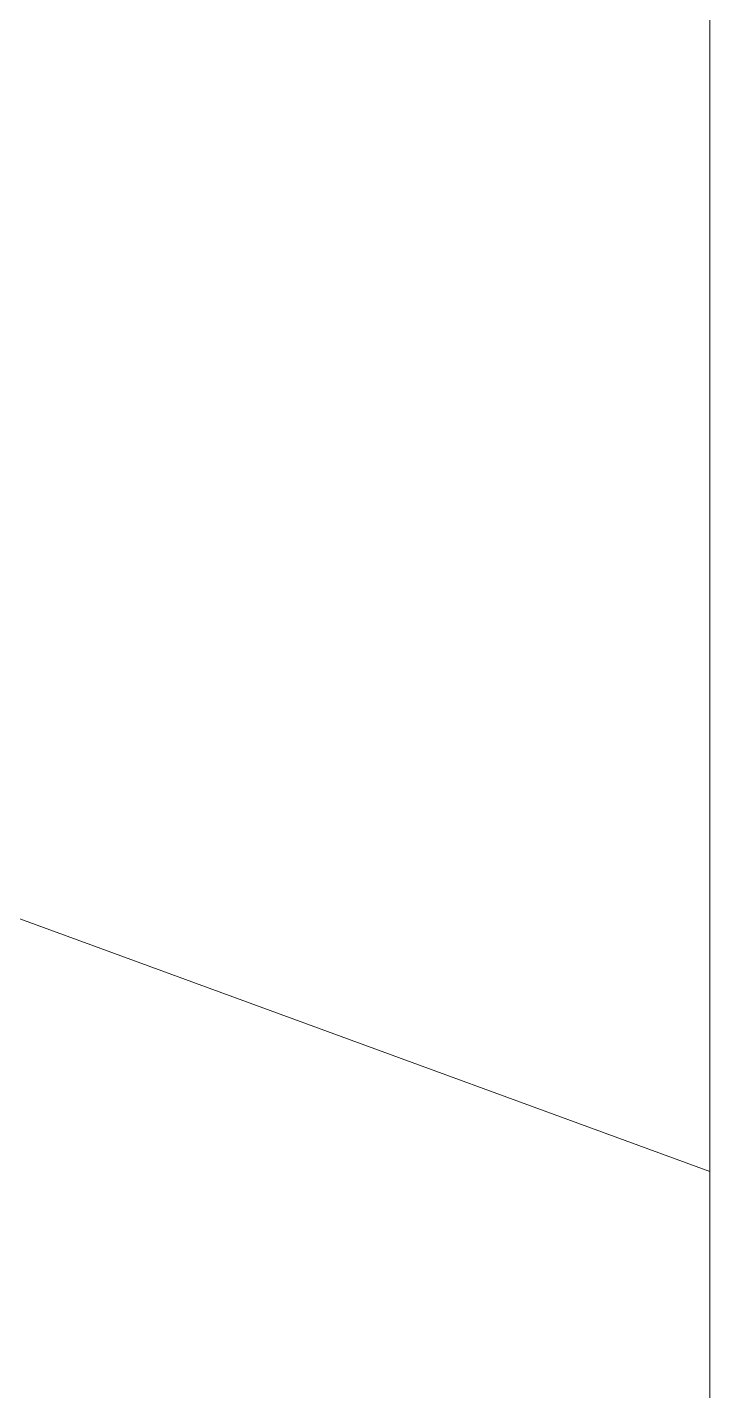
# Model space of a CAD drawing. Header units: millimetres. Extents: x -177800 to -26107, y -132450 to -18386.
# Drawn here: x -164786.639 to -164786.372, y -127461.374 to -127460.84 of the extents above; entities that cross this region are included whole.
import ezdxf

# ---------------------------------------------------------------- set-up
doc = ezdxf.new("R2010")
doc.units = ezdxf.units.MM
doc.layers.add('0-1', color=7, linetype='Continuous', lineweight=5)
doc.layers.add('A-_GENM----_M', color=6, linetype='Continuous', lineweight=9, true_color=0xff00ff)

# ---------------------------------------------------------------- blocks, each defined once
blk = doc.blocks.new('IDA - Toilet Partition - Corner - 950Lx700Width-V16-BLK 2 UPPER ROOF PLAN')
at = {"layer": 'A-_GENM----_M', "flags": 128}
blk.add_lwpolyline([(918.00201, -1802.21365), (918.33606, -1801.48679), (918.64078, -1800.74716), (918.91428, -1800)], dxfattribs=at)
blk = doc.blocks.new('IDA - Toilet Partition - Corner - 950Lx700Width-4428229-BLK 2 UPPER ROOF PLAN')
at = {"layer": 'A-_GENM----_M'}
blk.add_line((3, -1800), (100, -1800), dxfattribs=at)
at = {"layer": 'A-_GENM----_M', "flags": 128}
blk.add_lwpolyline([(18.00201, -1802.21365), (18.33606, -1801.48679), (18.64078, -1800.74716), (18.91428, -1800)], dxfattribs=at)
blk = doc.blocks.new('1599_DB_A_BLK3_1STGD_R21_rvt-1-BLK 2 UPPER ROOF PLAN')
at = {"layer": 'A-_GENM----_M', "rotation": 269.9999999999992}
for name, p in [('IDA - Toilet Partition - Corner - 950Lx700Width-V16-BLK 2 UPPER ROOF PLAN', (-162986.3719, -126542.37346)), ('IDA - Toilet Partition - Corner - 950Lx700Width-4428229-BLK 2 UPPER ROOF PLAN', (-162986.3719, -127442.37346))]:
    blk.add_blockref(name, p, dxfattribs=at)

msp = doc.modelspace()

# ---------------------------------------------------------------- block references
at = {"layer": '0-1'}
msp.add_blockref('1599_DB_A_BLK3_1STGD_R21_rvt-1-BLK 2 UPPER ROOF PLAN', (0, 0), dxfattribs=at)

doc.saveas('drawing.dxf')
